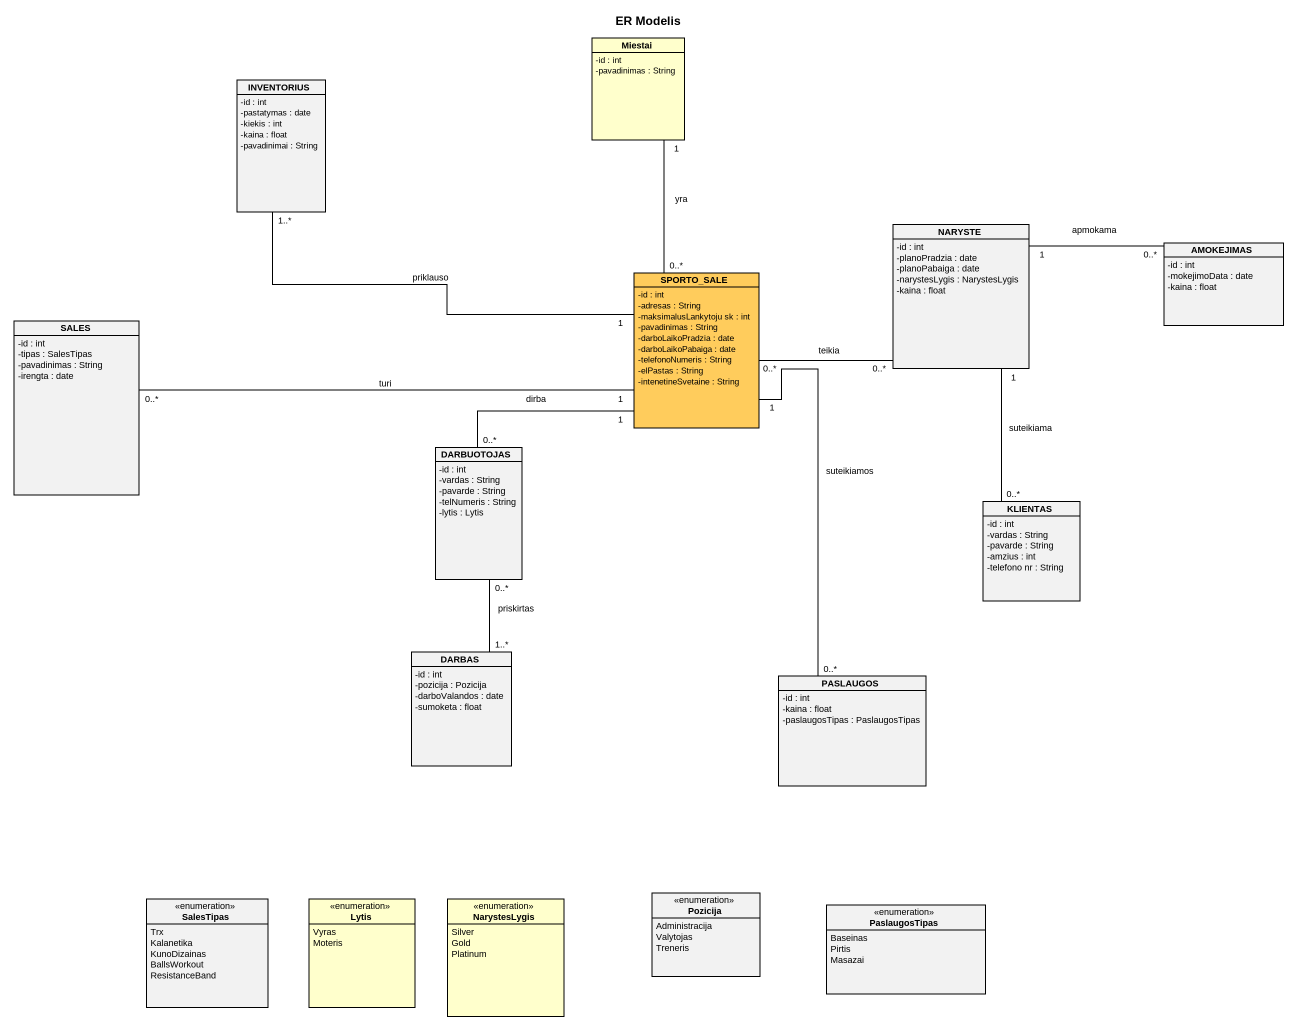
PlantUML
@startuml
title ER Modelis
hide circle
hide empty members
skinparam classAttributeIconSize 0
class Miestai #FFFFCC {
  -id : int
  -pavadinimas : String
}
class INVENTORIUS {
  -id : int
  -pastatymas : date
  -kiekis : int
  -kaina : float
  -pavadinimai : String
}
class NARYSTE {
  -id : int
  -planoPradzia : date
  -planoPabaiga : date
  -narystesLygis : NarystesLygis
  -kaina : float
}
class SPORTO_SALE #FFCC5C {
  -id : int
  -adresas : String
  -maksimalusLankytoju sk : int
  -pavadinimas : String
  -darboLaikoPradzia : date
  -darboLaikoPabaiga : date
  -telefonoNumeris : String
  -elPastas : String
  -intenetineSvetaine : String
}
class AMOKEJIMAS {
  -id : int
  -mokejimoData : date
  -kaina : float
}
class SALES {
  -id : int
  -tipas : SalesTipas
  -pavadinimas : String
  -irengta : date
}
class DARBUOTOJAS {
  -id : int
  -vardas : String
  -pavarde : String
  -telNumeris : String
  -lytis : Lytis
}
class KLIENTAS {
  -id : int
  -vardas : String
  -pavarde : String
  -amzius : int
  -telefono nr : String
}
class DARBAS {
  -id : int
  -pozicija : Pozicija
  -darboValandos : date
  -sumoketa : float
}
class PASLAUGOS {
  -id : int
  -kaina : float
  -paslaugosTipas : PaslaugosTipas
}
enum SalesTipas {
  Trx
  Kalanetika
  KunoDizainas
  BallsWorkout
  ResistanceBand
}
enum Lytis #FFFFCC {
  Vyras
  Moteris
}
enum NarystesLygis #FFFFCC {
  Silver
  Gold
  Platinum
}
enum Pozicija {
  Administracija
  Valytojas
  Treneris
}
enum PaslaugosTipas {
  Baseinas
  Pirtis
  Masazai
}
Miestai "1" -- "0..*" SPORTO_SALE : yra
NARYSTE "1" -right- "0..*" AMOKEJIMAS : apmokama
NARYSTE "1" -- "0..*" KLIENTAS : suteikiama
SPORTO_SALE "1" -left- "1..*" INVENTORIUS : priklauso
SPORTO_SALE "0..*" -right- "0..*" NARYSTE : teikia
SPORTO_SALE "1" -left- "0..*" SALES : turi
SPORTO_SALE "1" -- "0..*" DARBUOTOJAS : dirba
SPORTO_SALE "1" -- "0..*" PASLAUGOS : suteikiamos
DARBUOTOJAS "0..*" -- "1..*" DARBAS : priskirtas
@enduml
